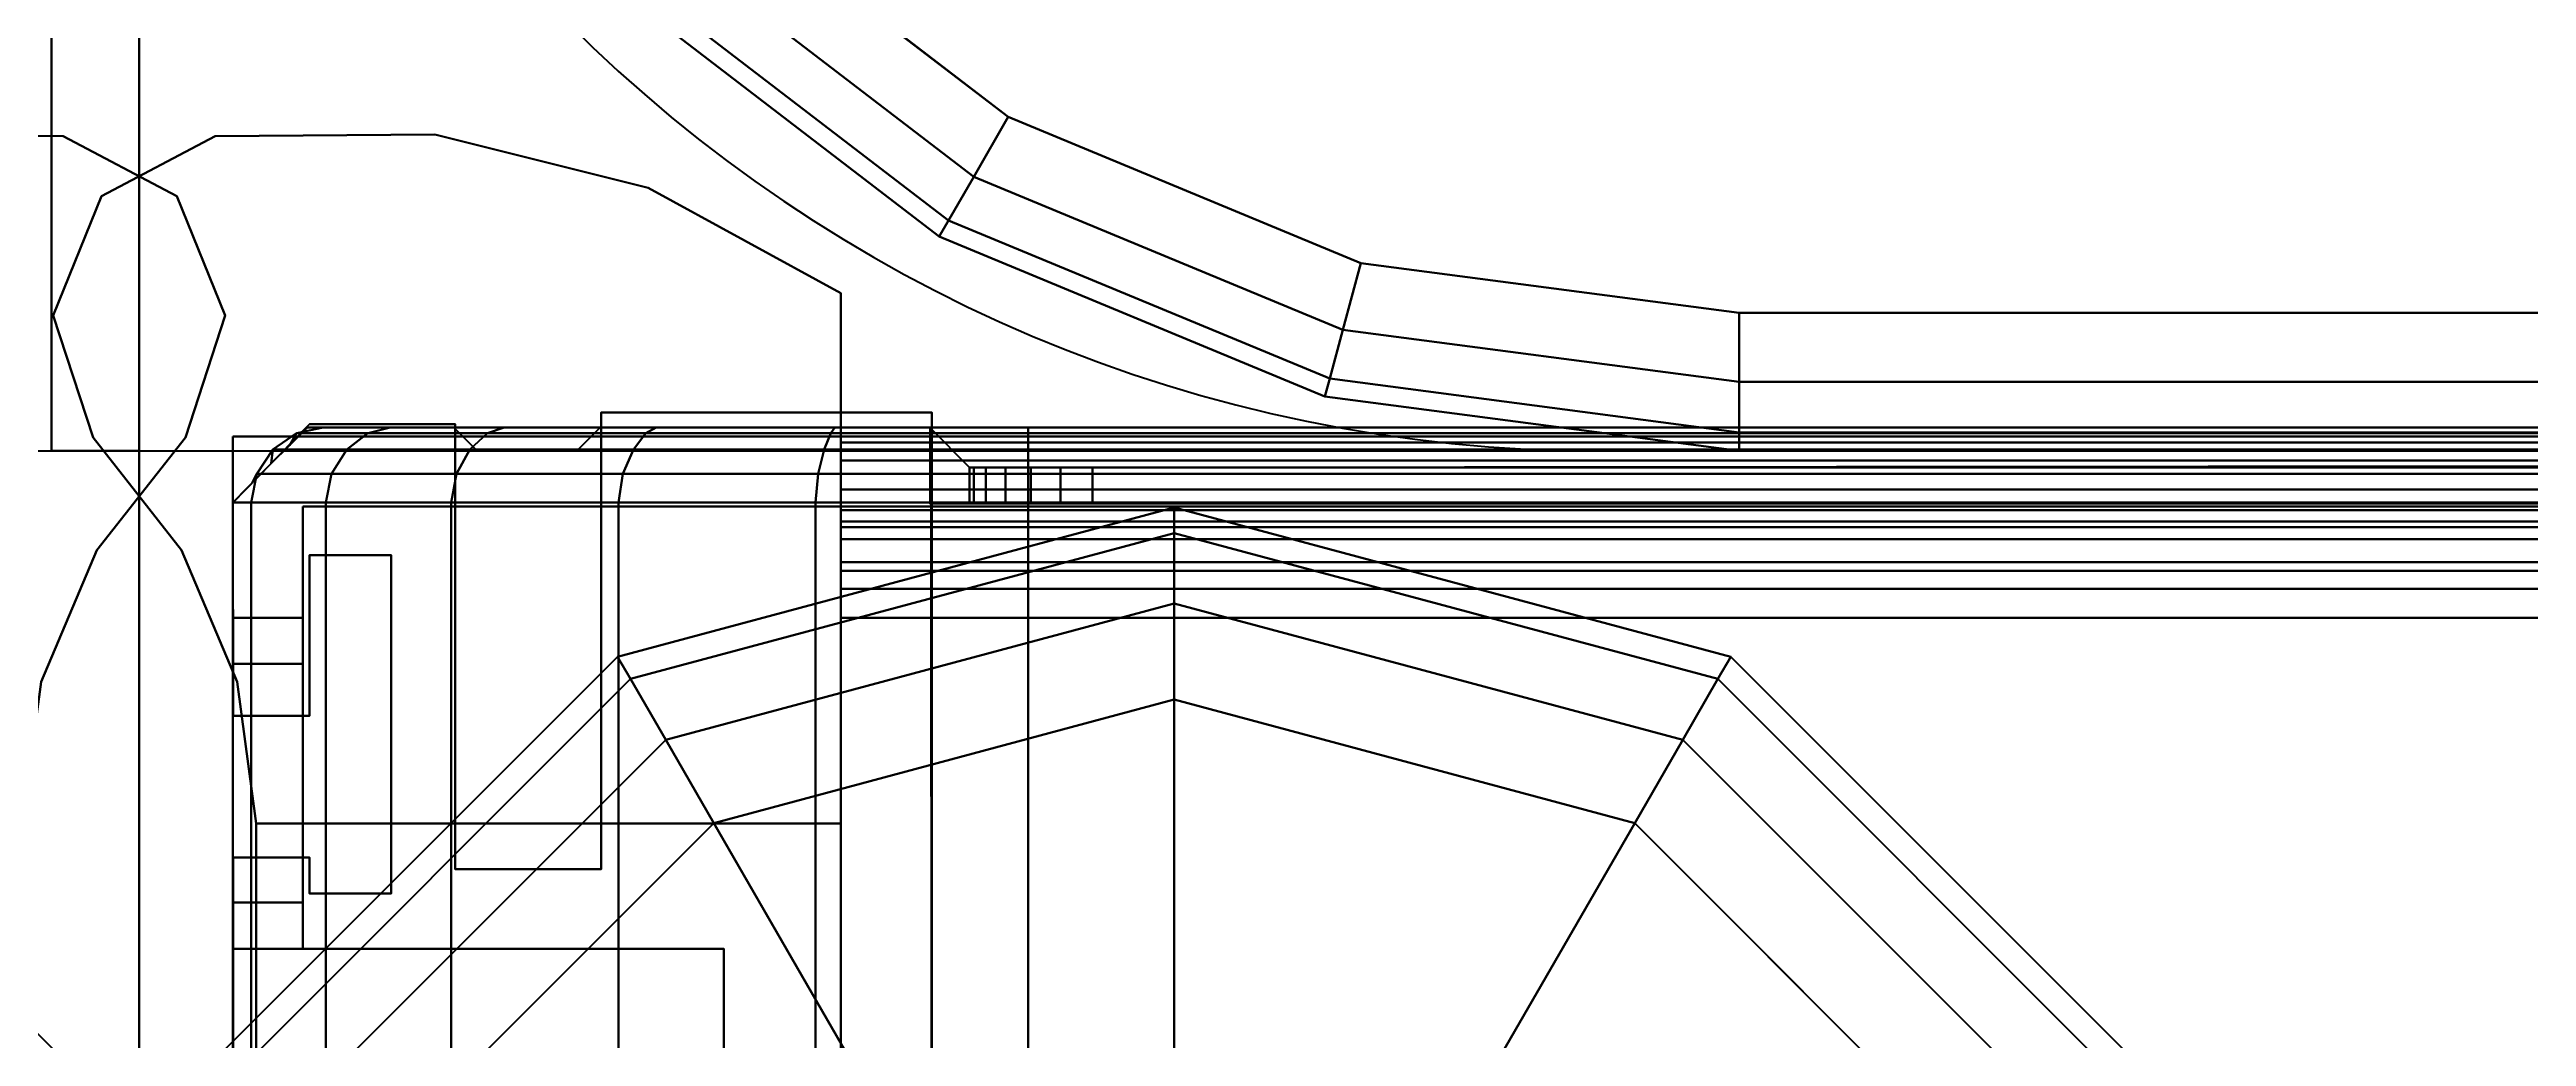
# Model space of a CAD drawing. Extents: x -170 to 1783, y -20 to 1205.
# Drawn here: x 528.165 to 530.283, y 286.136 to 286.979 of the extents above; entities that cross this region are included whole.
import ezdxf
from ezdxf.enums import TextEntityAlignment as Align

# ---------------------------------------------------------------- set-up
doc = ezdxf.new("R2010")
doc.units = 0
doc.header["$LTSCALE"] = 96
doc.header["$MEASUREMENT"] = 0
for name, color, linetype in [('A-FURN-3-PANEL-GLIDE', 7, 'Continuous'), ('A-FURN-3-PANEL-RACE', 7, 'Continuous'), ('A-FURN-3-PANEL-SIDE1', 7, 'Continuous'), ('A-FURN-3-PANEL-TOPCAP', 7, 'Continuous'), ('A-FURN-3-PANEL-TRIM', 7, 'Continuous'), ('A-FURN-3-WKSF-BRACKET', 7, 'Continuous'), ('A-FURN-3-WKSF-TOP', 7, 'Continuous'), ('A-FURN-3-WKSF-TRIM', 7, 'Continuous'), ('A-FURN-P-PNLS', 7, 'Continuous'), ('A-FURN-P-WKSF', 7, 'Continuous'), ('A-FURN-P-WKSF-SUPPORT', 7, 'Continuous'), ('MAIN_PANEL', 7, 'Continuous'), ('MAIN_WKSURF', 7, 'Continuous'), ('MAIN_WRKSFC-SUPP', 7, 'Continuous')]:
    doc.layers.add(name, color=color, linetype=linetype)

# ---------------------------------------------------------------- blocks, each defined once
blk = doc.blocks.new('EC-EFP-444')
at = {"layer": 'A-FURN-3-PANEL-GLIDE', "color": 20, "linetype": 'Continuous'}
for points in [[(0.4201, 0.1948, 0.2464), (0.4091, 0.1758, 0.1642), (0.0608, 0.5241, 0.1642), (0.0798, 0.5351, 0.2464)], [(0.4091, 0.1758, 0.1642), (0.4201, 0.1948, 0.0821), (0.0798, 0.5351, 0.0821), (0.0608, 0.5241, 0.1642)]]:
    blk.add_3dface(points, dxfattribs=at)
at = {"layer": 'A-FURN-3-PANEL-TRIM', "color": 60, "linetype": 'Continuous'}
for points, invisible_edges in [([(0.0361, 0.0847, 3.5747), (0.6, -0.1348, 3.5747), (0.1, 0.3185, 3.5747), (0.0837, 0.1973, 3.5747)], 3), ([(0.0361, 0.0847, 4.2397), (0.0837, 0.1973, 4.2397), (0.1, 0.3185, 4.2397), (0.6, -0.1348, 4.2397)], 12), ([(0.0361, 0.0847, 3.8013), (0.0837, 0.1973, 3.8013), (0.1, 0.3185, 3.8013), (0.6, -0.1348, 3.8013)], 12), ([(0.0361, 0.0847, 4.013), (0.6, -0.1348, 4.013), (0.1, 0.3185, 4.013), (0.0837, 0.1973, 4.013)], 3), ([(-0.0735, -0.1159, 3.5747), (0.6, -0.1348, 3.5747), (0.0361, 0.0847, 3.5747), (-0.0395, -0.0114, 3.5747)], 3), ([(-0.0735, -0.1159, 4.2397), (-0.0395, -0.0114, 4.2397), (0.0361, 0.0847, 4.2397), (0.6, -0.1348, 4.2397)], 12), ([(-0.0735, -0.1159, 3.8013), (-0.0395, -0.0114, 3.8013), (0.0361, 0.0847, 3.8013), (0.6, -0.1348, 3.8013)], 12), ([(-0.0735, -0.1159, 4.013), (0.6, -0.1348, 4.013), (0.0361, 0.0847, 4.013), (-0.0395, -0.0114, 4.013)], 3), ([(0.065, -0.269, 3.5747), (0.6, -0.1348, 3.5747), (-0.0735, -0.1159, 3.5747), (-0.0322, -0.2178, 3.5747)], 3), ([(0.065, -0.269, 4.2397), (-0.0322, -0.2178, 4.2397), (-0.0735, -0.1159, 4.2397), (0.6, -0.1348, 4.2397)], 12), ([(0.065, -0.269, 3.8013), (-0.0322, -0.2178, 3.8013), (-0.0735, -0.1159, 3.8013), (0.6, -0.1348, 3.8013)], 12), ([(0.065, -0.269, 4.013), (0.6, -0.1348, 4.013), (-0.0735, -0.1159, 4.013), (-0.0322, -0.2178, 4.013)], 3), ([(0.4351, -0.2249, 3.5747), (0.6, -0.1348, 3.5747), (0.065, -0.269, 3.5747), (0.2529, -0.2706, 3.5747)], 2), ([(0.4351, -0.2249, 4.2397), (0.2529, -0.2706, 4.2397), (0.065, -0.269, 4.2397), (0.6, -0.1348, 4.2397)], 4), ([(0.4351, -0.2249, 3.8013), (0.2529, -0.2706, 3.8013), (0.065, -0.269, 3.8013), (0.6, -0.1348, 3.8013)], 4), ([(0.4351, -0.2249, 4.013), (0.6, -0.1348, 4.013), (0.065, -0.269, 4.013), (0.2529, -0.2706, 4.013)], 2)]:
    blk.add_3dface(points, dxfattribs=dict(at, invisible_edges=invisible_edges))
for points in [[(0.0361, 0.0847, 4.013), (0.0837, 0.1973, 4.013), (0.0837, 0.1973, 4.2397), (0.0361, 0.0847, 4.2397)], [(0.0361, 0.0847, 3.5747), (0.0837, 0.1973, 3.5747), (0.0837, 0.1973, 3.8013), (0.0361, 0.0847, 3.8013)], [(-0.0395, -0.0114, 4.013), (0.0361, 0.0847, 4.013), (0.0361, 0.0847, 4.2397), (-0.0395, -0.0114, 4.2397)], [(-0.0395, -0.0114, 3.5747), (0.0361, 0.0847, 3.5747), (0.0361, 0.0847, 3.8013), (-0.0395, -0.0114, 3.8013)], [(-0.0735, -0.1159, 4.013), (-0.0395, -0.0114, 4.013), (-0.0395, -0.0114, 4.2397), (-0.0735, -0.1159, 4.2397)], [(-0.0735, -0.1159, 3.5747), (-0.0395, -0.0114, 3.5747), (-0.0395, -0.0114, 3.8013), (-0.0735, -0.1159, 3.8013)], [(-0.0322, -0.2178, 4.013), (-0.0735, -0.1159, 4.013), (-0.0735, -0.1159, 4.2397), (-0.0322, -0.2178, 4.2397)], [(-0.0322, -0.2178, 3.5747), (-0.0735, -0.1159, 3.5747), (-0.0735, -0.1159, 3.8013), (-0.0322, -0.2178, 3.8013)], [(0.065, -0.269, 4.013), (-0.0322, -0.2178, 4.013), (-0.0322, -0.2178, 4.2397), (0.065, -0.269, 4.2397)], [(0.065, -0.269, 3.5747), (-0.0322, -0.2178, 3.5747), (-0.0322, -0.2178, 3.8013), (0.065, -0.269, 3.8013)], [(0.2529, -0.2706, 4.013), (0.065, -0.269, 4.013), (0.065, -0.269, 4.2397), (0.2529, -0.2706, 4.2397)], [(0.2529, -0.2706, 3.5747), (0.065, -0.269, 3.5747), (0.065, -0.269, 3.8013), (0.2529, -0.2706, 3.8013)]]:
    blk.add_3dface(points, dxfattribs=at)
at = {"layer": 'A-FURN-P-PNLS', "color": 60, "linetype": 'Continuous'}
for p, q in [((0, 0), (0, 2)), ((48, 0), (0, 0))]:
    blk.add_line(p, q, dxfattribs=at)
at = {"layer": 'MAIN_PANEL', "color": 7, "linetype": 'Continuous'}
for p in [(0, 0), (0, 0, 43.663), (0, 0), (0, 0)]:
    blk.add_point(p, dxfattribs=at)
blk = doc.blocks.new('EC-EFP-456')
at = {"layer": 'A-FURN-3-PANEL-GLIDE', "color": 20, "linetype": 'Continuous', "invisible_edges": 12}
for points in [[(47.115, 1), (46.433, 0.6063), (46.7213, 0.318)], [(47.115, 1), (46.7213, 0.318), (47.115, 0.2125)], [(47.115, 1), (47.115, 0.2125), (47.5088, 0.318)], [(47.115, 1), (47.5088, 0.318), (47.797, 0.6063)]]:
    blk.add_3dface(points, dxfattribs=at)
at = {"layer": 'A-FURN-3-PANEL-GLIDE', "color": 20, "linetype": 'Continuous'}
for points in [[(47.0138, 0.8246, 0.3285), (46.7213, 0.318, 0.3285), (46.433, 0.6063, 0.3285), (46.9396, 0.8988, 0.3285)], [(47.2904, 0.8988, 0.3285), (47.797, 0.6063, 0.3285), (47.5088, 0.318, 0.3285), (47.2163, 0.8246, 0.3285)], [(47.115, 0.7975, 0.3285), (47.115, 0.2125, 0.3285), (46.7213, 0.318, 0.3285), (47.0138, 0.8246, 0.3285)], [(47.2163, 0.8246, 0.3285), (47.5088, 0.318, 0.3285), (47.115, 0.2125, 0.3285), (47.115, 0.7975, 0.3285)], [(46.7213, 0.318, 0.3285), (46.6802, 0.2469, 0.3065), (46.3619, 0.5652, 0.3065), (46.433, 0.6063, 0.3285)], [(46.6802, 0.2469, 0.022), (46.7213, 0.318), (46.433, 0.6063), (46.3619, 0.5652, 0.022)], [(47.797, 0.6063, 0.3285), (47.8681, 0.5652, 0.3065), (47.5498, 0.2469, 0.3065), (47.5088, 0.318, 0.3285)], [(47.8681, 0.5652, 0.022), (47.797, 0.6063), (47.5088, 0.318), (47.5498, 0.2469, 0.022)], [(46.6802, 0.2469, 0.3065), (46.6501, 0.1948, 0.2464), (46.3098, 0.5351, 0.2464), (46.3619, 0.5652, 0.3065)], [(46.6501, 0.1948, 0.0821), (46.6802, 0.2469, 0.022), (46.3619, 0.5652, 0.022), (46.3098, 0.5351, 0.0821)], [(47.8681, 0.5652, 0.3065), (47.9202, 0.5351, 0.2464), (47.5799, 0.1948, 0.2464), (47.5498, 0.2469, 0.3065)], [(47.9202, 0.5351, 0.0821), (47.8681, 0.5652, 0.022), (47.5498, 0.2469, 0.022), (47.5799, 0.1948, 0.0821)], [(46.6501, 0.1948, 0.2464), (46.6391, 0.1758, 0.1642), (46.2908, 0.5241, 0.1642), (46.3098, 0.5351, 0.2464)], [(46.6391, 0.1758, 0.1642), (46.6501, 0.1948, 0.0821), (46.3098, 0.5351, 0.0821), (46.2908, 0.5241, 0.1642)], [(47.9202, 0.5351, 0.2464), (47.9392, 0.5241, 0.1642), (47.5909, 0.1758, 0.1642), (47.5799, 0.1948, 0.2464)], [(47.9392, 0.5241, 0.1642), (47.9202, 0.5351, 0.0821), (47.5799, 0.1948, 0.0821), (47.5909, 0.1758, 0.1642)], [(47.115, 0.2125, 0.3285), (47.115, 0.1304, 0.3065), (46.6802, 0.2469, 0.3065), (46.7213, 0.318, 0.3285)], [(47.115, 0.1304, 0.022), (47.115, 0.2125), (46.7213, 0.318), (46.6802, 0.2469, 0.022)], [(47.5088, 0.318, 0.3285), (47.5498, 0.2469, 0.3065), (47.115, 0.1304, 0.3065), (47.115, 0.2125, 0.3285)], [(47.5498, 0.2469, 0.022), (47.5088, 0.318), (47.115, 0.2125), (47.115, 0.1304, 0.022)], [(47.115, 0.1304, 0.3065), (47.115, 0.0703, 0.2464), (46.6501, 0.1948, 0.2464), (46.6802, 0.2469, 0.3065)], [(47.115, 0.0703, 0.0821), (47.115, 0.1304, 0.022), (46.6802, 0.2469, 0.022), (46.6501, 0.1948, 0.0821)], [(47.5498, 0.2469, 0.3065), (47.5799, 0.1948, 0.2464), (47.115, 0.0703, 0.2464), (47.115, 0.1304, 0.3065)], [(47.5799, 0.1948, 0.0821), (47.5498, 0.2469, 0.022), (47.115, 0.1304, 0.022), (47.115, 0.0703, 0.0821)], [(47.115, 0.0703, 0.2464), (47.115, 0.0483, 0.1642), (46.6391, 0.1758, 0.1642), (46.6501, 0.1948, 0.2464)], [(47.115, 0.0483, 0.1642), (47.115, 0.0703, 0.0821), (46.6501, 0.1948, 0.0821), (46.6391, 0.1758, 0.1642)], [(47.5799, 0.1948, 0.2464), (47.5909, 0.1758, 0.1642), (47.115, 0.0483, 0.1642), (47.115, 0.0703, 0.2464)], [(47.5909, 0.1758, 0.1642), (47.5799, 0.1948, 0.0821), (47.115, 0.0703, 0.0821), (47.115, 0.0483, 0.1642)]]:
    blk.add_3dface(points, dxfattribs=at)
at = {"layer": 'A-FURN-3-PANEL-RACE', "color": 40, "linetype": 'Continuous'}
for points, invisible_edges in [([(0.5, 0.7375, 0.4563), (2.098, 0.7375, 0.4563), (47.5, 0.4255, 0.4563), (0.5, 0.4255, 0.4563)], 6), ([(0.5, 0.7375, 0.3963), (0.5, 0.4255, 0.3963), (47.5, 0.4255, 0.3963), (2.098, 0.7375, 0.3963)], 6), ([(45.902, 0.7375, 0.4563), (47.5, 0.7375, 0.4563), (47.5, 0.4255, 0.4563), (2.098, 0.7375, 0.4563)], 12), ([(45.902, 0.7375, 0.3963), (2.098, 0.7375, 0.3963), (47.5, 0.4255, 0.3963), (47.5, 0.7375, 0.3963)], 3), ([(0.5, 0.4255, 0.3963), (0.08, 0.4255, 0.3963), (0.08, -0.0125, 0.3963), (47.92, -0.0125, 0.3963)], 8), ([(0.5, 0.4255, 0.4563), (47.86, 0.0475, 0.4563), (0.14, 0.0475, 0.4563), (0.14, 0.4255, 0.4563)], 1), ([(47.5, 0.4255, 0.3963), (0.5, 0.4255, 0.3963), (47.92, -0.0125, 0.3963), (47.92, 0.4255, 0.3963)], 3), ([(47.5, 0.4255, 0.4563), (47.86, 0.4255, 0.4563), (47.86, 0.0475, 0.4563), (0.5, 0.4255, 0.4563)], 12), ([(47.5, 0.4255, 0.3963), (47.92, 0.4255, 0.3963), (47.86, 0.4255, 0.4563), (47.5, 0.4255, 0.4563)], 2), ([(47.92, 0.4255, 0.3963), (47.92, 0.4255, 1.7894), (47.86, 0.4255, 1.7894), (47.86, 0.4255, 0.4563)], 8), ([(47.86, 0.4255, 1.7894), (47.86, 0.386, 1.7894), (47.86, 0.1819, 1.4986), (47.86, 0.4255, 0.4563)], 4), ([(47.86, 0.4255, 0.4563), (47.86, 0.1819, 1.4986), (47.86, 0.1425, 1.4986), (47.86, 0.0475, 0.4563)], 5), ([(47.86, 0.1425, 3.1951), (47.86, 0.4255, 3.245), (47.86, 0.4255, 3.515), (47.86, 0.0475, 3.515)], 8), ([(47.86, 0.4255, 3.515), (47.92, 0.4255, 3.515), (47.92, -0.0125, 3.515), (47.86, 0.0475, 3.515)], 4), ([(47.92, 0.386, 1.7894), (47.92, 0.4255, 1.7894), (47.92, 0.4255, 0.3963), (47.92, 0.1819, 1.4986)], 4), ([(47.92, 0.1819, 1.4986), (47.92, 0.4255, 0.3963), (47.92, -0.0125, 0.3963), (47.92, 0.1425, 1.4986)], 5), ([(47.92, 0.4255, 3.245), (47.92, 0.1425, 3.1951), (47.92, -0.0125, 3.515), (47.92, 0.4255, 3.515)], 2), ([(47.4, 0.1425, 4.1797), (47.4, 0.1179, 4.1764), (47.4, 0.1024, 4.2344), (47.4, 0.1425, 4.2397)], 2), ([(47.86, 0.0475, 0.4563), (47.86, 0.1425, 1.4986), (47.86, 0.1425, 3.1951), (47.86, 0.0475, 3.515)], 5), ([(47.92, 0.1425, 3.1951), (47.92, 0.1425, 1.4986), (47.92, -0.0125, 0.3963), (47.92, -0.0125, 3.515)], 10), ([(47.4, 0.1179, 4.1764), (47.4, 0.095, 4.1669), (47.4, 0.065, 4.2189), (47.4, 0.1024, 4.2344)], 10), ([(47.4, 0.095, 4.1669), (47.4, 0.0753, 4.1519), (47.4, 0.0329, 4.1943), (47.4, 0.065, 4.2189)], 10), ([(47.4, 0.0753, 4.1519), (47.4, 0.0602, 4.1322), (47.4, 0.0082, 4.1622), (47.4, 0.0329, 4.1943)], 10), ([(0.14, 0.0475, 0.4563), (47.86, 0.0475, 0.4563), (47.86, 0.0475, 3.515), (0.14, 0.0475, 3.515)], 4), ([(0.6, 0.0475, 3.515), (47.4, 0.0475, 3.515), (47.4, 0.0475, 4.0847), (0.6, 0.0475, 4.0847)], 1), ([(47.4, 0.0602, 4.1322), (47.4, 0.0507, 4.1093), (47.4, -0.0072, 4.1248), (47.4, 0.0082, 4.1622)], 10), ([(47.4, 0.0507, 4.1093), (47.4, 0.0475, 4.0847), (47.4, -0.0125, 4.0847), (47.4, -0.0072, 4.1248)], 10), ([(47.4, 0.0475, 3.515), (47.4, -0.0125, 3.515), (47.4, -0.0125, 4.0847), (47.4, 0.0475, 4.0847)], 4), ([(47.86, 0.0475, 3.515), (47.92, -0.0125, 3.515), (47.4, -0.0125, 3.515), (47.4, 0.0475, 3.515)], 1), ([(47.92, -0.0125, 3.515), (47.92, -0.0125, 0.3963), (0.08, -0.0125, 0.3963), (0.08, -0.0125, 3.515)], 8), ([(47.4, -0.0125, 4.0847), (47.4, -0.0125, 3.515), (0.6, -0.0125, 3.515), (0.6, -0.0125, 4.0847)], 2)]:
    blk.add_3dface(points, dxfattribs=dict(at, invisible_edges=invisible_edges))
for points in [[(47.5, 0.7375, 0.3963), (47.5, 0.4255, 0.3963), (47.5, 0.4255, 0.4563), (47.5, 0.7375, 0.4563)], [(47.86, 0.4255, 3.245), (47.92, 0.4255, 3.245), (47.92, 0.4255, 3.515), (47.86, 0.4255, 3.515)], [(47.92, 0.4255, 1.7894), (47.92, 0.386, 1.7894), (47.86, 0.386, 1.7894), (47.86, 0.4255, 1.7894)], [(47.86, 0.1425, 3.1951), (47.92, 0.1425, 3.1951), (47.92, 0.4255, 3.245), (47.86, 0.4255, 3.245)], [(47.92, 0.386, 1.7894), (47.92, 0.1819, 1.4986), (47.86, 0.1819, 1.4986), (47.86, 0.386, 1.7894)], [(47.92, 0.1819, 1.4986), (47.92, 0.1425, 1.4986), (47.86, 0.1425, 1.4986), (47.86, 0.1819, 1.4986)], [(47.4, 0.1425, 4.1797), (47.4, 0.1425, 4.2397), (0.6, 0.1425, 4.2397), (0.6, 0.1425, 4.1797)], [(47.4, 0.1425, 4.2397), (47.4, 0.1024, 4.2344), (0.6, 0.1024, 4.2344), (0.6, 0.1425, 4.2397)], [(0.6, 0.1425, 4.1797), (0.6, 0.1179, 4.1764), (47.4, 0.1179, 4.1764), (47.4, 0.1425, 4.1797)], [(47.86, 0.1425, 1.4986), (47.92, 0.1425, 1.4986), (47.92, 0.1425, 3.1951), (47.86, 0.1425, 3.1951)], [(0.6, 0.1179, 4.1764), (0.6, 0.095, 4.1669), (47.4, 0.095, 4.1669), (47.4, 0.1179, 4.1764)], [(47.4, 0.1024, 4.2344), (47.4, 0.065, 4.2189), (0.6, 0.065, 4.2189), (0.6, 0.1024, 4.2344)], [(0.6, 0.095, 4.1669), (0.6, 0.0753, 4.1519), (47.4, 0.0753, 4.1519), (47.4, 0.095, 4.1669)], [(0.6, 0.0753, 4.1519), (0.6, 0.0602, 4.1322), (47.4, 0.0602, 4.1322), (47.4, 0.0753, 4.1519)], [(47.4, 0.065, 4.2189), (47.4, 0.0329, 4.1943), (0.6, 0.0329, 4.1943), (0.6, 0.065, 4.2189)], [(0.6, 0.0602, 4.1322), (0.6, 0.0507, 4.1093), (47.4, 0.0507, 4.1093), (47.4, 0.0602, 4.1322)], [(0.6, 0.0507, 4.1093), (0.6, 0.0475, 4.0847), (47.4, 0.0475, 4.0847), (47.4, 0.0507, 4.1093)], [(47.4, 0.0329, 4.1943), (47.4, 0.0082, 4.1622), (0.6, 0.0082, 4.1622), (0.6, 0.0329, 4.1943)], [(47.4, 0.0082, 4.1622), (47.4, -0.0072, 4.1248), (0.6, -0.0072, 4.1248), (0.6, 0.0082, 4.1622)], [(47.4, -0.0072, 4.1248), (47.4, -0.0125, 4.0847), (0.6, -0.0125, 4.0847), (0.6, -0.0072, 4.1248)]]:
    blk.add_3dface(points, dxfattribs=at)
at = {"layer": 'A-FURN-3-PANEL-SIDE1', "color": 7, "linetype": 'Continuous'}
for points in [[(47.3224, 1.955, 55.7401), (47.3228, 0.045, 55.7401), (0.6776, 0.045, 55.7401), (0.6776, 1.955, 55.7401)], [(47.3224, 0.045, 4.2397), (47.3224, 1.955, 4.2397), (0.6776, 1.955, 4.2397), (0.6776, 0.045, 4.2397)], [(47.3228, 0.045, 55.7401), (47.3224, 1.955, 55.7401), (47.3224, 1.955, 4.2397), (47.3224, 0.045, 4.2397)], [(47.3228, 0.045, 55.7401), (47.3224, 0.045, 4.2397), (0.6776, 0.045, 4.2397), (0.6776, 0.045, 55.7401)]]:
    blk.add_3dface(points, dxfattribs=at)
at = {"layer": 'A-FURN-3-PANEL-TOPCAP', "color": 60, "linetype": 'Continuous'}
for points, invisible_edges in [([(47.324, 2.02, 55.635), (47.324, -0.02, 55.635), (47.606, -0.02, 55.635), (47.606, 2.02, 55.635)], 5), ([(47.606, 2.02, 55.635), (47.606, -0.02, 55.635), (47.6259, 0, 55.635), (47.6259, 2, 55.635)], 5), ([(47.711, 2, 55.635), (47.711, 0, 55.635), (47.731, -0.02, 55.635), (47.731, 2.02, 55.635)], 5), ([(47.856, -0.02, 55.635), (47.856, 2.02, 55.635), (47.731, 2.02, 55.635), (47.731, -0.02, 55.635)], 5), ([(47.8715, 2.0047, 55.635), (47.856, 2.02, 55.635), (47.856, -0.02, 55.635), (47.8715, -0.0047, 55.635)], 10), ([(47.711, 0, 55.635), (47.711, 2, 55.635), (47.6259, 2, 55.635), (47.6259, 0, 55.635)], 5), ([(47.8715, -0.0047, 55.635), (47.8871, 0.0106, 55.635), (47.8871, 1.9894, 55.635), (47.8715, 2.0047, 55.635)], 10), ([(47.9035, 1.9727, 55.635), (47.8871, 1.9894, 55.635), (47.8871, 0.0106, 55.635), (47.9035, 0.0273, 55.635)], 10), ([(47.9035, 0.0273, 55.635), (47.92, 0.044, 55.635), (47.92, 1.956, 55.635), (47.9035, 1.9727, 55.635)], 8), ([(0.815, 0.045, 55.7401), (0.815, -0.02, 55.7741), (47.185, 0.014, 55.7401), (47.185, 0.045, 55.7401)], 1), ([(47.185, -0.02, 55.7741), (47.185, 0.014, 55.7401), (0.815, 0.014, 55.7401), (0.815, -0.02, 55.7741)], 5), ([(47.185, -0.02, 55.7741), (47.221, -0.02, 55.7693), (47.2122, 0.014, 55.7365), (47.185, 0.014, 55.7401)], 10), ([(47.221, -0.02, 55.7693), (47.2545, -0.02, 55.7554), (47.2375, 0.014, 55.726), (47.2122, 0.014, 55.7365)], 10), ([(47.2545, -0.02, 55.7554), (47.2833, -0.02, 55.7333), (47.2593, 0.014, 55.7093), (47.2375, 0.014, 55.726)], 10), ([(47.2833, -0.02, 55.7333), (47.3054, -0.02, 55.7045), (47.276, 0.014, 55.6875), (47.2593, 0.014, 55.7093)], 10), ([(47.3054, -0.02, 55.7045), (47.3193, -0.02, 55.671), (47.2864, 0.014, 55.6622), (47.276, 0.014, 55.6875)], 10), ([(47.3193, -0.02, 55.671), (47.324, -0.02, 55.635), (47.29, 0.014, 55.635), (47.2864, 0.014, 55.6622)], 8), ([(0.76, -0.02, 56.161), (47.24, -0.02, 56.161), (47.24, 0, 56.141), (0.76, 0, 56.141)], 10), ([(47.24, 0, 56.056), (0.76, 0, 56.056), (0.76, 0, 56.141), (47.24, 0, 56.141)], 10), ([(0.76, 0, 56.056), (47.24, 0, 56.056), (47.24, -0.02, 56.036), (0.76, -0.02, 56.036)], 10), ([(0.76, -0.02, 56.161), (0.76, -0.02, 56.286), (47.24, -0.02, 56.286), (47.24, -0.02, 56.161)], 5), ([(47.185, -0.02, 55.7741), (0.815, -0.02, 55.7741), (0.76, -0.02, 56.036), (47.24, -0.02, 56.036)], 10), ([(47.185, -0.02, 55.7741), (47.24, -0.02, 56.036), (47.3404, -0.02, 56.0218), (47.221, -0.02, 55.7693)], 5), ([(47.4331, -0.02, 55.9807), (47.2545, -0.02, 55.7554), (47.221, -0.02, 55.7693), (47.3404, -0.02, 56.0218)], 5), ([(47.3727, -0.02, 56.1426), (47.3676, 0, 56.1232), (47.24, 0, 56.141), (47.24, -0.02, 56.161)], 5), ([(47.3676, 0, 56.1232), (47.3456, 0, 56.0411), (47.24, 0, 56.056), (47.24, 0, 56.141)], 5), ([(47.3456, 0, 56.0411), (47.3404, -0.02, 56.0218), (47.24, -0.02, 56.036), (47.24, 0, 56.056)], 5), ([(47.4051, -0.02, 56.2633), (47.3727, -0.02, 56.1426), (47.24, -0.02, 56.161), (47.24, -0.02, 56.286)], 5), ([(47.2545, -0.02, 55.7554), (47.4331, -0.02, 55.9807), (47.5111, -0.02, 55.9159), (47.2833, -0.02, 55.7333)], 5), ([(47.5685, -0.02, 55.8323), (47.3054, -0.02, 55.7045), (47.2833, -0.02, 55.7333), (47.5111, -0.02, 55.9159)], 5), ([(47.3054, -0.02, 55.7045), (47.5685, -0.02, 55.8323), (47.601, -0.02, 55.7363), (47.3193, -0.02, 55.671)], 5), ([(47.3193, -0.02, 55.671), (47.601, -0.02, 55.7363), (47.606, -0.02, 55.635), (47.324, -0.02, 55.635)], 1), ([(47.4431, 0, 55.9981), (47.4331, -0.02, 55.9807), (47.3404, -0.02, 56.0218), (47.3456, 0, 56.0411)], 5), ([(47.4856, 0, 56.0717), (47.4431, 0, 55.9981), (47.3456, 0, 56.0411), (47.3676, 0, 56.1232)], 5), ([(47.4956, -0.02, 56.0891), (47.4856, 0, 56.0717), (47.3676, 0, 56.1232), (47.3727, -0.02, 56.1426)], 5), ([(47.5581, -0.02, 56.1974), (47.4956, -0.02, 56.0891), (47.3727, -0.02, 56.1426), (47.4051, -0.02, 56.2633)], 5), ([(47.5252, 0, 55.9301), (47.5111, -0.02, 55.9159), (47.4331, -0.02, 55.9807), (47.4431, 0, 55.9981)], 5), ([(47.5854, 0, 55.9903), (47.5252, 0, 55.9301), (47.4431, 0, 55.9981), (47.4856, 0, 56.0717)], 5), ([(47.5995, -0.02, 56.0044), (47.5854, 0, 55.9903), (47.4856, 0, 56.0717), (47.4956, -0.02, 56.0891)], 5), ([(47.6879, -0.02, 56.0929), (47.5995, -0.02, 56.0044), (47.4956, -0.02, 56.0891), (47.5581, -0.02, 56.1974)], 5), ([(47.5858, 0, 55.8424), (47.5685, -0.02, 55.8323), (47.5111, -0.02, 55.9159), (47.5252, 0, 55.9301)], 5), ([(47.6595, 0, 55.8849), (47.5858, 0, 55.8424), (47.5252, 0, 55.9301), (47.5854, 0, 55.9903)], 5), ([(47.6202, 0, 55.7415), (47.601, -0.02, 55.7363), (47.5685, -0.02, 55.8323), (47.5858, 0, 55.8424)], 5), ([(47.6768, -0.02, 55.8949), (47.6595, 0, 55.8849), (47.5854, 0, 55.9903), (47.5995, -0.02, 56.0044)], 5), ([(47.7024, 0, 55.7635), (47.6202, 0, 55.7415), (47.5858, 0, 55.8424), (47.6595, 0, 55.8849)], 5), ([(47.7851, -0.02, 55.9575), (47.6768, -0.02, 55.8949), (47.5995, -0.02, 56.0044), (47.6879, -0.02, 56.0929)], 5), ([(47.6259, 0, 55.635), (47.606, -0.02, 55.635), (47.601, -0.02, 55.7363), (47.6202, 0, 55.7415)], 4), ([(47.711, 0, 55.635), (47.6259, 0, 55.635), (47.6202, 0, 55.7415), (47.7024, 0, 55.7635)], 4), ([(47.7217, -0.02, 55.7687), (47.7024, 0, 55.7635), (47.6595, 0, 55.8849), (47.6768, -0.02, 55.8949)], 5), ([(47.8425, -0.02, 55.8011), (47.7217, -0.02, 55.7687), (47.6768, -0.02, 55.8949), (47.7851, -0.02, 55.9575)], 5), ([(47.731, -0.02, 55.635), (47.711, 0, 55.635), (47.7024, 0, 55.7635), (47.7217, -0.02, 55.7687)], 4), ([(47.856, -0.02, 55.635), (47.731, -0.02, 55.635), (47.7217, -0.02, 55.7687), (47.8425, -0.02, 55.8011)], 4)]:
    blk.add_3dface(points, dxfattribs=dict(at, invisible_edges=invisible_edges))
for points in [[(0.76, 0.044, 56.35), (0.76, 1.956, 56.35), (47.24, 1.956, 56.35), (47.24, 0.044, 56.35)], [(47.4216, 0.044, 56.3252), (47.24, 0.044, 56.35), (47.24, 1.956, 56.35), (47.4216, 1.956, 56.3252)], [(47.5901, 0.044, 56.2528), (47.4216, 0.044, 56.3252), (47.4216, 1.956, 56.3252), (47.5901, 1.956, 56.2528)], [(47.7332, 0.044, 56.1382), (47.5901, 0.044, 56.2528), (47.5901, 1.956, 56.2528), (47.7332, 1.956, 56.1382)], [(47.8405, 0.044, 55.9895), (47.7332, 0.044, 56.1382), (47.7332, 1.956, 56.1382), (47.8405, 1.956, 55.9895)], [(47.9043, 0.044, 55.8177), (47.8405, 0.044, 55.9895), (47.8405, 1.956, 55.9895), (47.9043, 1.956, 55.8177)], [(47.92, 0.044, 55.635), (47.9043, 0.044, 55.8177), (47.9043, 1.956, 55.8177), (47.92, 1.956, 55.635)], [(0.76, 0.0195, 56.3451), (0.76, 0.044, 56.35), (47.24, 0.044, 56.35), (47.24, 0.0195, 56.3451)], [(47.185, 0.045, 55.7401), (47.185, 0.014, 55.7401), (47.2122, 0.014, 55.7365), (47.2122, 0.045, 55.7365)], [(47.2122, 0.045, 55.7365), (47.2122, 0.014, 55.7365), (47.2375, 0.014, 55.726), (47.2375, 0.045, 55.726)], [(47.2375, 0.045, 55.726), (47.2375, 0.014, 55.726), (47.2593, 0.014, 55.7093), (47.2593, 0.045, 55.7093)], [(47.4216, 0.044, 56.3252), (47.4194, 0.0195, 56.3203), (47.24, 0.0195, 56.3451), (47.24, 0.044, 56.35)], [(47.2593, 0.045, 55.7093), (47.2593, 0.014, 55.7093), (47.276, 0.014, 55.6875), (47.276, 0.045, 55.6875)], [(47.276, 0.045, 55.6875), (47.276, 0.014, 55.6875), (47.2864, 0.014, 55.6622), (47.2864, 0.045, 55.6622)], [(47.2864, 0.045, 55.6622), (47.2864, 0.014, 55.6622), (47.29, 0.014, 55.635), (47.29, 0.045, 55.635)], [(47.29, 0.014, 55.635), (47.324, -0.02, 55.635), (47.324, 0.045, 55.635), (47.29, 0.045, 55.635)], [(47.5901, 0.044, 56.2528), (47.5864, 0.0195, 56.248), (47.4194, 0.0195, 56.3203), (47.4216, 0.044, 56.3252)], [(47.7332, 0.044, 56.1382), (47.7287, 0.0195, 56.1337), (47.5864, 0.0195, 56.248), (47.5901, 0.044, 56.2528)], [(47.8405, 0.044, 55.9895), (47.8356, 0.0195, 55.9859), (47.7287, 0.0195, 56.1337), (47.7332, 0.044, 56.1382)], [(47.9043, 0.044, 55.8177), (47.8994, 0.0195, 55.8155), (47.8356, 0.0195, 55.9859), (47.8405, 0.044, 55.9895)], [(47.92, 0.044, 55.635), (47.9035, 0.0273, 55.635), (47.8994, 0.0195, 55.8155), (47.9043, 0.044, 55.8177)], [(47.9035, 0.0273, 55.635), (47.8871, 0.0106, 55.635), (47.8857, -0.0013, 55.8104), (47.8994, 0.0195, 55.8155)], [(0.76, -0.0013, 56.3313), (0.76, 0.0195, 56.3451), (47.24, 0.0195, 56.3451), (47.24, -0.0013, 56.3313)], [(47.4194, 0.0195, 56.3203), (47.4143, -0.0013, 56.3065), (47.24, -0.0013, 56.3313), (47.24, 0.0195, 56.3451)], [(47.5864, 0.0195, 56.248), (47.5775, -0.0013, 56.2349), (47.4143, -0.0013, 56.3065), (47.4194, 0.0195, 56.3203)], [(47.7287, 0.0195, 56.1337), (47.7172, -0.0013, 56.1222), (47.5775, -0.0013, 56.2349), (47.5864, 0.0195, 56.248)], [(47.8356, 0.0195, 55.9859), (47.8226, -0.0013, 55.977), (47.7172, -0.0013, 56.1222), (47.7287, 0.0195, 56.1337)], [(47.8994, 0.0195, 55.8155), (47.8857, -0.0013, 55.8104), (47.8226, -0.0013, 55.977), (47.8356, 0.0195, 55.9859)], [(47.8871, 0.0106, 55.635), (47.8715, -0.0047, 55.635), (47.8656, -0.0151, 55.8048), (47.8857, -0.0013, 55.8104)], [(0.76, -0.0151, 56.3105), (0.76, -0.0013, 56.3313), (47.24, -0.0013, 56.3313), (47.24, -0.0151, 56.3105)], [(0.76, -0.02, 56.286), (0.76, -0.0151, 56.3105), (47.24, -0.0151, 56.3105), (47.24, -0.02, 56.286)], [(47.4143, -0.0013, 56.3065), (47.4087, -0.0151, 56.2864), (47.24, -0.0151, 56.3105), (47.24, -0.0013, 56.3313)], [(47.4087, -0.0151, 56.2864), (47.4051, -0.02, 56.2633), (47.24, -0.02, 56.286), (47.24, -0.0151, 56.3105)], [(47.5669, -0.0151, 56.2168), (47.5581, -0.02, 56.1974), (47.4051, -0.02, 56.2633), (47.4087, -0.0151, 56.2864)], [(47.5775, -0.0013, 56.2349), (47.5669, -0.0151, 56.2168), (47.4087, -0.0151, 56.2864), (47.4143, -0.0013, 56.3065)], [(47.7022, -0.0151, 56.1072), (47.6879, -0.02, 56.0929), (47.5581, -0.02, 56.1974), (47.5669, -0.0151, 56.2168)], [(47.7172, -0.0013, 56.1222), (47.7022, -0.0151, 56.1072), (47.5669, -0.0151, 56.2168), (47.5775, -0.0013, 56.2349)], [(47.8045, -0.0151, 55.9663), (47.7851, -0.02, 55.9575), (47.6879, -0.02, 56.0929), (47.7022, -0.0151, 56.1072)], [(47.8226, -0.0013, 55.977), (47.8045, -0.0151, 55.9663), (47.7022, -0.0151, 56.1072), (47.7172, -0.0013, 56.1222)], [(47.8656, -0.0151, 55.8048), (47.8425, -0.02, 55.8011), (47.7851, -0.02, 55.9575), (47.8045, -0.0151, 55.9663)], [(47.8857, -0.0013, 55.8104), (47.8656, -0.0151, 55.8048), (47.8045, -0.0151, 55.9663), (47.8226, -0.0013, 55.977)], [(47.8715, -0.0047, 55.635), (47.856, -0.02, 55.635), (47.8425, -0.02, 55.8011), (47.8656, -0.0151, 55.8048)]]:
    blk.add_3dface(points, dxfattribs=at)
at = {"layer": 'A-FURN-3-PANEL-TRIM', "color": 60, "linetype": 'Continuous'}
for points in [[(47.4, 0.3185, 3.5747), (47.4, 2.1348, 3.5747), (47.4, 2.1348, 4.2397), (47.4, 0.3185, 4.2397)], [(47.9, 1.6815, 4.2397), (47.9, 1.6815, 3.5747), (47.9, 0.3185, 3.5747), (47.9, 0.3185, 4.2397)], [(47.9198, 1.6527, 55.635), (47.9198, 1.6527, 4.2397), (47.9198, 0.3473, 4.2397), (47.9198, 0.3473, 55.635)], [(47.8543, 0.3782, 4.2397), (47.7845, 0.3782, 4.2397), (47.7845, 0.3782, 55.635), (47.8543, 0.3782, 55.635)], [(47.7845, 0.3782, 55.635), (47.7845, 0.3782, 4.2397), (47.7845, 0.0891, 4.2397), (47.7845, 0.0891, 55.635)], [(47.8543, 0.3473, 55.635), (47.8543, 0.3473, 4.2397), (47.8543, 0.3782, 4.2397), (47.8543, 0.3782, 55.635)], [(47.7299, 0.3574, 4.2397), (47.605, 0.3574, 4.2397), (47.605, 0.3574, 55.635), (47.7299, 0.3574, 55.635)], [(47.605, 0.3574, 55.635), (47.605, 0.3574, 4.2397), (47.605, -0.0328, 4.2397), (47.605, -0.0328, 55.635)], [(47.7299, -0.0228, 55.635), (47.7299, -0.0228, 4.2397), (47.7299, 0.3574, 4.2397), (47.7299, 0.3574, 55.635)], [(47.9198, 0.3473, 4.2397), (47.8543, 0.3473, 4.2397), (47.8543, 0.3473, 55.635), (47.9198, 0.3473, 55.635)], [(47.9, 0.3185, 4.2397), (47.9, 0.3185, 4.013), (47.4, 0.3185, 4.013), (47.4, 0.3185, 4.2397)], [(47.4, -0.1348, 3.8013), (47.4, 0.3185, 3.8013), (47.4, 0.3185, 4.013), (47.4, -0.1348, 4.013)], [(47.4, 0.3185, 3.8013), (47.9, 0.3185, 3.8013), (47.9, 0.3185, 3.5747), (47.4, 0.3185, 3.5747)], [(47.9, 0.3185, 3.8013), (47.9163, 0.1973, 3.8013), (47.9163, 0.1973, 4.013), (47.9, 0.3185, 4.013)], [(47.8543, 0.2263, 4.2397), (47.9198, 0.2263, 4.2397), (47.9198, 0.2263, 55.635), (47.8543, 0.2263, 55.635)], [(47.8543, 0.0891, 55.635), (47.8543, 0.0891, 4.2397), (47.8543, 0.2263, 4.2397), (47.8543, 0.2263, 55.635)], [(47.9198, 0.2263, 55.635), (47.9198, 0.2263, 4.2397), (47.9198, 0.044, 4.2397), (47.92, 0.044, 55.635)], [(47.9163, 0.1973, 3.8013), (47.9639, 0.0847, 3.8013), (47.9639, 0.0847, 4.013), (47.9163, 0.1973, 4.013)], [(47.7845, 0.0891, 4.2397), (47.8543, 0.0891, 4.2397), (47.8543, 0.0891, 55.635), (47.7845, 0.0891, 55.635)], [(47.9639, 0.0847, 3.8013), (48.0395, -0.0114, 3.8013), (48.0395, -0.0114, 4.013), (47.9639, 0.0847, 4.013)], [(47.3224, -0.0328, 4.2397), (47.3224, 0.045, 4.2397), (47.3224, 0.045, 55.635), (47.3224, -0.0328, 55.635)], [(47.8543, -0.0228, 4.2397), (47.8543, -0.0228, 55.635), (47.92, 0.044, 55.635), (47.9198, 0.044, 4.2397)], [(48.0395, -0.0114, 3.8013), (48.0735, -0.1159, 3.8013), (48.0735, -0.1159, 4.013), (48.0395, -0.0114, 4.013)], [(47.605, -0.0328, 4.2397), (47.3224, -0.0328, 4.2397), (47.3224, -0.0328, 55.635), (47.605, -0.0328, 55.635)], [(47.8543, -0.0228, 4.2397), (47.7299, -0.0228, 4.2397), (47.7299, -0.0228, 55.635), (47.8543, -0.0228, 55.635)], [(48.0735, -0.1159, 3.8013), (48.0322, -0.2178, 3.8013), (48.0322, -0.2178, 4.013), (48.0735, -0.1159, 4.013)], [(47.5649, -0.2249, 3.8013), (47.4, -0.1348, 3.8013), (47.4, -0.1348, 4.013), (47.5649, -0.2249, 4.013)], [(47.7471, -0.2706, 3.8013), (47.5649, -0.2249, 3.8013), (47.5649, -0.2249, 4.013), (47.7471, -0.2706, 4.013)], [(48.0322, -0.2178, 3.8013), (47.935, -0.269, 3.8013), (47.935, -0.269, 4.013), (48.0322, -0.2178, 4.013)], [(47.935, -0.269, 3.8013), (47.7471, -0.2706, 3.8013), (47.7471, -0.2706, 4.013), (47.935, -0.269, 4.013)]]:
    blk.add_3dface(points, dxfattribs=at)
for points, invisible_edges in [([(47.4, 2.1348, 3.5747), (47.4, 0.3185, 3.5747), (47.9, 0.3185, 3.5747), (47.9, 1.6815, 3.5747)], 10), ([(47.4, 2.1348, 4.2397), (47.9, 1.6815, 4.2397), (47.9, 0.3185, 4.2397), (47.4, 0.3185, 4.2397)], 5), ([(47.605, -0.0328, 55.635), (47.3224, -0.0328, 55.635), (47.3224, 2.0328, 55.635), (47.605, 2.0328, 55.635)], 8), ([(47.8543, 1.6527, 55.635), (47.9198, 1.6527, 55.635), (47.9198, 0.3473, 55.635), (47.8543, 0.3473, 55.635)], 8), ([(47.7299, 0.3574, 55.635), (47.605, 0.3574, 55.635), (47.605, 1.6426, 55.635), (47.7299, 1.6426, 55.635)], 10), ([(47.8543, 0.3782, 55.635), (47.7845, 0.3782, 55.635), (47.7845, 1.6218, 55.635), (47.8543, 1.6218, 55.635)], 10), ([(47.9, 0.3185, 3.8013), (47.4, -0.1348, 3.8013), (47.9639, 0.0847, 3.8013), (47.9163, 0.1973, 3.8013)], 3), ([(47.9, 0.3185, 4.013), (47.9163, 0.1973, 4.013), (47.9639, 0.0847, 4.013), (47.4, -0.1348, 4.013)], 12), ([(47.9, 0.3185, 3.8013), (47.4, 0.3185, 3.8013), (47.4, -0.1348, 3.8013)], 12), ([(47.4, -0.1348, 4.013), (47.4, 0.3185, 4.013), (47.9, 0.3185, 4.013)], 12), ([(47.9198, 0.2263, 55.635), (47.92, 0.044, 55.635), (47.8543, -0.0228, 55.635), (47.8543, 0.2263, 55.635)], 4), ([(47.7845, 0.0891, 55.635), (47.8543, 0.0891, 55.635), (47.8543, -0.0228, 55.635), (47.7299, -0.0228, 55.635)], 10), ([(47.9639, 0.0847, 3.8013), (47.4, -0.1348, 3.8013), (48.0735, -0.1159, 3.8013), (48.0395, -0.0114, 3.8013)], 3), ([(47.9639, 0.0847, 4.013), (48.0395, -0.0114, 4.013), (48.0735, -0.1159, 4.013), (47.4, -0.1348, 4.013)], 12), ([(48.0735, -0.1159, 3.8013), (47.4, -0.1348, 3.8013), (47.935, -0.269, 3.8013), (48.0322, -0.2178, 3.8013)], 3), ([(48.0735, -0.1159, 4.013), (48.0322, -0.2178, 4.013), (47.935, -0.269, 4.013), (47.4, -0.1348, 4.013)], 12), ([(47.935, -0.269, 3.8013), (47.4, -0.1348, 3.8013), (47.5649, -0.2249, 3.8013), (47.7471, -0.2706, 3.8013)], 1), ([(47.935, -0.269, 4.013), (47.7471, -0.2706, 4.013), (47.5649, -0.2249, 4.013), (47.4, -0.1348, 4.013)], 8)]:
    blk.add_3dface(points, dxfattribs=dict(at, invisible_edges=invisible_edges))
at = {"layer": 'A-FURN-P-PNLS', "color": 60, "linetype": 'Continuous'}
for p, q in [((48, 2), (48, 0)), ((48, 0), (0, 0))]:
    blk.add_line(p, q, dxfattribs=at)
at = {"layer": 'MAIN_PANEL', "color": 7, "linetype": 'Continuous'}
for p in [(48, 0), (48, 0, 55.663), (48, 0)]:
    blk.add_point(p, dxfattribs=at)
blk = doc.blocks.new('EC-WYC-64-2424-T')
at = {"layer": 'A-FURN-3-WKSF-TOP', "color": 60, "linetype": 'Continuous'}
for points, invisible_edges in [([(28.0666, -0.118, 29), (46.632, -0.118, 29), (46.632, -23.882, 29), (34.22, -23.882, 29)], 10), ([(28.0666, -0.118, 27.75), (34.22, -23.882, 27.75), (46.632, -23.882, 27.75), (46.632, -0.118, 27.75)], 5), ([(46.632, -23.882, 29), (46.632, -0.118, 29), (46.9555, -0.1606, 29), (46.9555, -23.8394, 29)], 5), ([(46.632, -23.882, 27.75), (46.9555, -23.8394, 27.75), (46.9555, -0.1606, 27.75), (46.632, -0.118, 27.75)], 10), ([(47.257, -0.2855, 29), (47.257, -23.7145, 29), (46.9555, -23.8394, 29), (46.9555, -0.1606, 29)], 5), ([(47.257, -0.2855, 27.75), (46.9555, -0.1606, 27.75), (46.9555, -23.8394, 27.75), (47.257, -23.7145, 27.75)], 10), ([(47.257, -23.7145, 29), (47.257, -0.2855, 29), (47.5159, -0.4841, 29), (47.5159, -23.5159, 29)], 5), ([(47.257, -23.7145, 27.75), (47.5159, -23.5159, 27.75), (47.5159, -0.4841, 27.75), (47.257, -0.2855, 27.75)], 10)]:
    blk.add_3dface(points, dxfattribs=dict(at, invisible_edges=invisible_edges))
at = {"layer": 'A-FURN-3-WKSF-TRIM', "color": 40, "linetype": 'Continuous'}
for points in [[(28.0666, 0, 28.882), (28.0666, 0, 27.868), (46.632, 0, 27.868), (46.632, 0, 28.882)], [(28.0666, 0, 27.868), (28.0666, -0.0158, 27.809), (46.632, -0.0158, 27.809), (46.632, 0, 27.868)], [(28.0666, -0.0158, 28.941), (28.0666, 0, 28.882), (46.632, 0, 28.882), (46.632, -0.0158, 28.941)], [(46.632, -0.0158, 28.941), (46.632, 0, 28.882), (46.9861, -0.0466, 28.882), (46.982, -0.0619, 28.941)], [(46.632, 0, 28.882), (46.632, 0, 27.868), (46.9861, -0.0466, 27.868), (46.9861, -0.0466, 28.882)], [(46.632, 0, 27.868), (46.632, -0.0158, 27.809), (46.982, -0.0619, 27.809), (46.9861, -0.0466, 27.868)], [(28.0666, -0.0158, 27.809), (28.0666, -0.059, 27.7658), (46.632, -0.059, 27.7658), (46.632, -0.0158, 27.809)], [(28.0666, -0.059, 28.9842), (28.0666, -0.0158, 28.941), (46.632, -0.0158, 28.941), (46.632, -0.059, 28.9842)], [(46.632, -0.059, 28.9842), (46.632, -0.0158, 28.941), (46.982, -0.0619, 28.941), (46.9708, -0.1036, 28.9842)], [(46.632, -0.0158, 27.809), (46.632, -0.059, 27.7658), (46.9708, -0.1036, 27.7658), (46.982, -0.0619, 27.809)], [(28.0666, -0.059, 27.7658), (28.0666, -0.118, 27.75), (46.632, -0.118, 27.75), (46.632, -0.059, 27.7658)], [(28.0666, -0.118, 29), (28.0666, -0.059, 28.9842), (46.632, -0.059, 28.9842), (46.632, -0.118, 29)], [(46.632, -0.118, 29), (46.632, -0.059, 28.9842), (46.9708, -0.1036, 28.9842), (46.9555, -0.1606, 29)], [(46.632, -0.059, 27.7658), (46.632, -0.118, 27.75), (46.9555, -0.1606, 27.75), (46.9708, -0.1036, 27.7658)], [(46.9708, -0.1036, 28.9842), (46.982, -0.0619, 28.941), (47.3081, -0.197, 28.941), (47.2865, -0.2344, 28.9842)], [(46.982, -0.0619, 27.809), (46.9708, -0.1036, 27.7658), (47.2865, -0.2344, 27.7658), (47.3081, -0.197, 27.809)], [(46.982, -0.0619, 28.941), (46.9861, -0.0466, 28.882), (47.316, -0.1833, 28.882), (47.3081, -0.197, 28.941)], [(46.9861, -0.0466, 27.868), (46.982, -0.0619, 27.809), (47.3081, -0.197, 27.809), (47.316, -0.1833, 27.868)], [(46.9861, -0.0466, 28.882), (46.9861, -0.0466, 27.868), (47.316, -0.1833, 27.868), (47.316, -0.1833, 28.882)], [(46.9555, -0.1606, 29), (46.9708, -0.1036, 28.9842), (47.2865, -0.2344, 28.9842), (47.257, -0.2855, 29)], [(46.9708, -0.1036, 27.7658), (46.9555, -0.1606, 27.75), (47.257, -0.2855, 27.75), (47.2865, -0.2344, 27.7658)], [(47.3081, -0.197, 28.941), (47.316, -0.1833, 28.882), (47.5993, -0.4007, 28.882), (47.5881, -0.4119, 28.941)], [(47.316, -0.1833, 27.868), (47.3081, -0.197, 27.809), (47.5881, -0.4119, 27.809), (47.5993, -0.4007, 27.868)], [(47.316, -0.1833, 28.882), (47.316, -0.1833, 27.868), (47.5993, -0.4007, 27.868), (47.5993, -0.4007, 28.882)], [(47.2865, -0.2344, 28.9842), (47.3081, -0.197, 28.941), (47.5881, -0.4119, 28.941), (47.5576, -0.4424, 28.9842)], [(47.3081, -0.197, 27.809), (47.2865, -0.2344, 27.7658), (47.5576, -0.4424, 27.7658), (47.5881, -0.4119, 27.809)], [(47.257, -0.2855, 29), (47.2865, -0.2344, 28.9842), (47.5576, -0.4424, 28.9842), (47.5159, -0.4841, 29)], [(47.2865, -0.2344, 27.7658), (47.257, -0.2855, 27.75), (47.5159, -0.4841, 27.75), (47.5576, -0.4424, 27.7658)]]:
    blk.add_3dface(points, dxfattribs=at)
at = {"layer": 'A-FURN-P-WKSF', "color": 7, "linetype": 'Continuous'}
blk.add_line((46.75, 0), (28.0666, 0), dxfattribs=at)
blk.add_arc((46.75, -1.25), 1.25, 0, 90, dxfattribs=at)
at = {"layer": 'MAIN_WKSURF', "color": 7, "linetype": 'Continuous'}
blk.add_point((48, 0), dxfattribs=at)
blk.add_point((48, 0), dxfattribs=at)
blk = doc.blocks.new('EC-WS-424-T')
at = {"layer": 'A-FURN-P-WKSF', "color": 7, "linetype": 'Continuous'}
blk.add_arc((1.25, -1.25), 1.25, 90, 180, dxfattribs=at)
at = {"layer": 'MAIN_WKSURF', "color": 7, "linetype": 'Continuous'}
blk.add_point((0, 0), dxfattribs=at)
blk.add_point((0, 0), dxfattribs=at)
blk = doc.blocks.new('EC-JUS-CANT-SHD-CL')
at = {"layer": 'A-FURN-3-WKSF-BRACKET', "color": 30, "linetype": 'Continuous'}
for points in [[(0, 0, 28), (0.075, 0, 28), (0.075, -0.665, 28), (0, -0.665, 28)], [(0, 0, 19.075), (0.075, 0, 19.075), (0.075, 0, 28), (0, 0, 28)], [(0, -0.665, 19.075), (0.075, -0.665, 19.075), (0.075, 0, 19.075), (0, 0, 19.075)]]:
    blk.add_3dface(points, dxfattribs=at)
for points, invisible_edges in [([(0, 0, 28), (0, -0.665, 28), (0, 0, 19.075)], 2), ([(0, -0.665, 28.075), (0, -0.665, 19.075), (0, 0, 19.075)], 13), ([(0.075, 0, 19.075), (0.075, -0.665, 28), (0.075, 0, 28)], 1), ([(0.075, -0.665, 28), (0.075, 0, 19.075), (0.075, -0.665, 19.075)], 13)]:
    blk.add_3dface(points, dxfattribs=dict(at, invisible_edges=invisible_edges))
at = {"layer": 'A-FURN-P-WKSF-SUPPORT', "color": 212, "linetype": 'Continuous'}
blk.add_line((0, -15.915), (0, 0), dxfattribs=at)
at = {"layer": 'MAIN_WRKSFC-SUPP', "color": 7, "linetype": 'Continuous'}
blk.add_point((0, 0), dxfattribs=at)
blk.add_point((0, 0), dxfattribs=at)

msp = doc.modelspace()

# ---------------------------------------------------------------- block references
at = {"layer": 'MAIN_PANEL', "color": 47, "linetype": 'Continuous'}
ref = msp.add_blockref('EC-EFP-444', (528.24146, 286.63599), dxfattribs=dict(at, rotation=180))
ref.add_attrib('CAPMC', 'ECH', dxfattribs={"color": 47, "linetype": 'Continuous', "height": 0.000000012, "width": 0.666667}).set_placement((528.24146, 286.63599), align=Align.BOTTOM_LEFT)
ref.add_attrib('CAPPN', 'EC-EFP-444', dxfattribs={"color": 47, "linetype": 'Continuous', "height": 0.000000012, "width": 0.666667}).set_placement((528.24146, 286.63599), align=Align.BOTTOM_LEFT)
ref.add_attrib('CAPMG', 'RSI', dxfattribs={"color": 47, "linetype": 'Continuous', "height": 0.000000012, "width": 0.666667}).set_placement((528.24146, 286.63599), align=Align.BOTTOM_LEFT)
ref.add_attrib('CAPQTY', '1', dxfattribs={"color": 47, "linetype": 'Continuous', "height": 0.000000012, "width": 0.666667}).set_placement((528.24146, 286.63599), align=Align.BOTTOM_LEFT)
at = {"layer": 'MAIN_PANEL', "color": 47, "linetype": 'Continuous', "rotation": 180}
msp.add_blockref('EC-EFP-456', (576.24146, 286.63599), dxfattribs=at)
at = {"layer": 'MAIN_WKSURF', "color": 47, "linetype": 'Continuous', "rotation": 180}
msp.add_blockref('EC-WYC-64-2424-T', (576.24146, 286.63599), dxfattribs=at)
at = {"layer": 'MAIN_WKSURF', "color": 47, "linetype": 'Continuous'}
ref = msp.add_blockref('EC-WS-424-T', (528.24146, 286.63599), dxfattribs=dict(at, rotation=180))
ref.add_attrib('CAPMC', 'ECH', dxfattribs={"color": 47, "linetype": 'Continuous', "height": 0.000000012, "width": 0.666667}).set_placement((528.24146, 286.63599), align=Align.BOTTOM_LEFT)
ref.add_attrib('CAPPN', 'EC-WS-424-T', dxfattribs={"color": 47, "linetype": 'Continuous', "height": 0.000000012, "width": 0.666667}).set_placement((528.24146, 286.63599), align=Align.BOTTOM_LEFT)
ref.add_attrib('CAPMG', 'RSI', dxfattribs={"color": 47, "linetype": 'Continuous', "height": 0.000000012, "width": 0.666667}).set_placement((528.24146, 286.63599), align=Align.BOTTOM_LEFT)
ref.add_attrib('CAPQTY', '1', dxfattribs={"color": 47, "linetype": 'Continuous', "height": 0.000000012, "width": 0.666667}).set_placement((528.24146, 286.63599), align=Align.BOTTOM_LEFT)
at = {"layer": 'MAIN_WRKSFC-SUPP', "color": 47, "linetype": 'Continuous'}
ref = msp.add_blockref('EC-JUS-CANT-SHD-CL', (528.24146, 286.63599), dxfattribs=dict(at, rotation=180))
ref.add_attrib('CAPMC', 'ECH', dxfattribs={"color": 47, "linetype": 'Continuous', "height": 0.000000012, "width": 0.666667}).set_placement((528.24146, 286.63599), align=Align.BOTTOM_LEFT)
ref.add_attrib('CAPPN', 'EC-JUS-CANT-SHD-CL', dxfattribs={"color": 47, "linetype": 'Continuous', "height": 0.000000012, "width": 0.666667}).set_placement((528.24146, 286.63599), align=Align.BOTTOM_LEFT)
ref.add_attrib('CAPMG', 'RSI', dxfattribs={"color": 47, "linetype": 'Continuous', "height": 0.000000012, "width": 0.666667}).set_placement((528.24146, 286.63599), align=Align.BOTTOM_LEFT)
ref.add_attrib('CAPQTY', '1', dxfattribs={"color": 47, "linetype": 'Continuous', "height": 0.000000012, "width": 0.666667}).set_placement((528.24146, 286.63599), align=Align.BOTTOM_LEFT)

doc.saveas('drawing.dxf')
